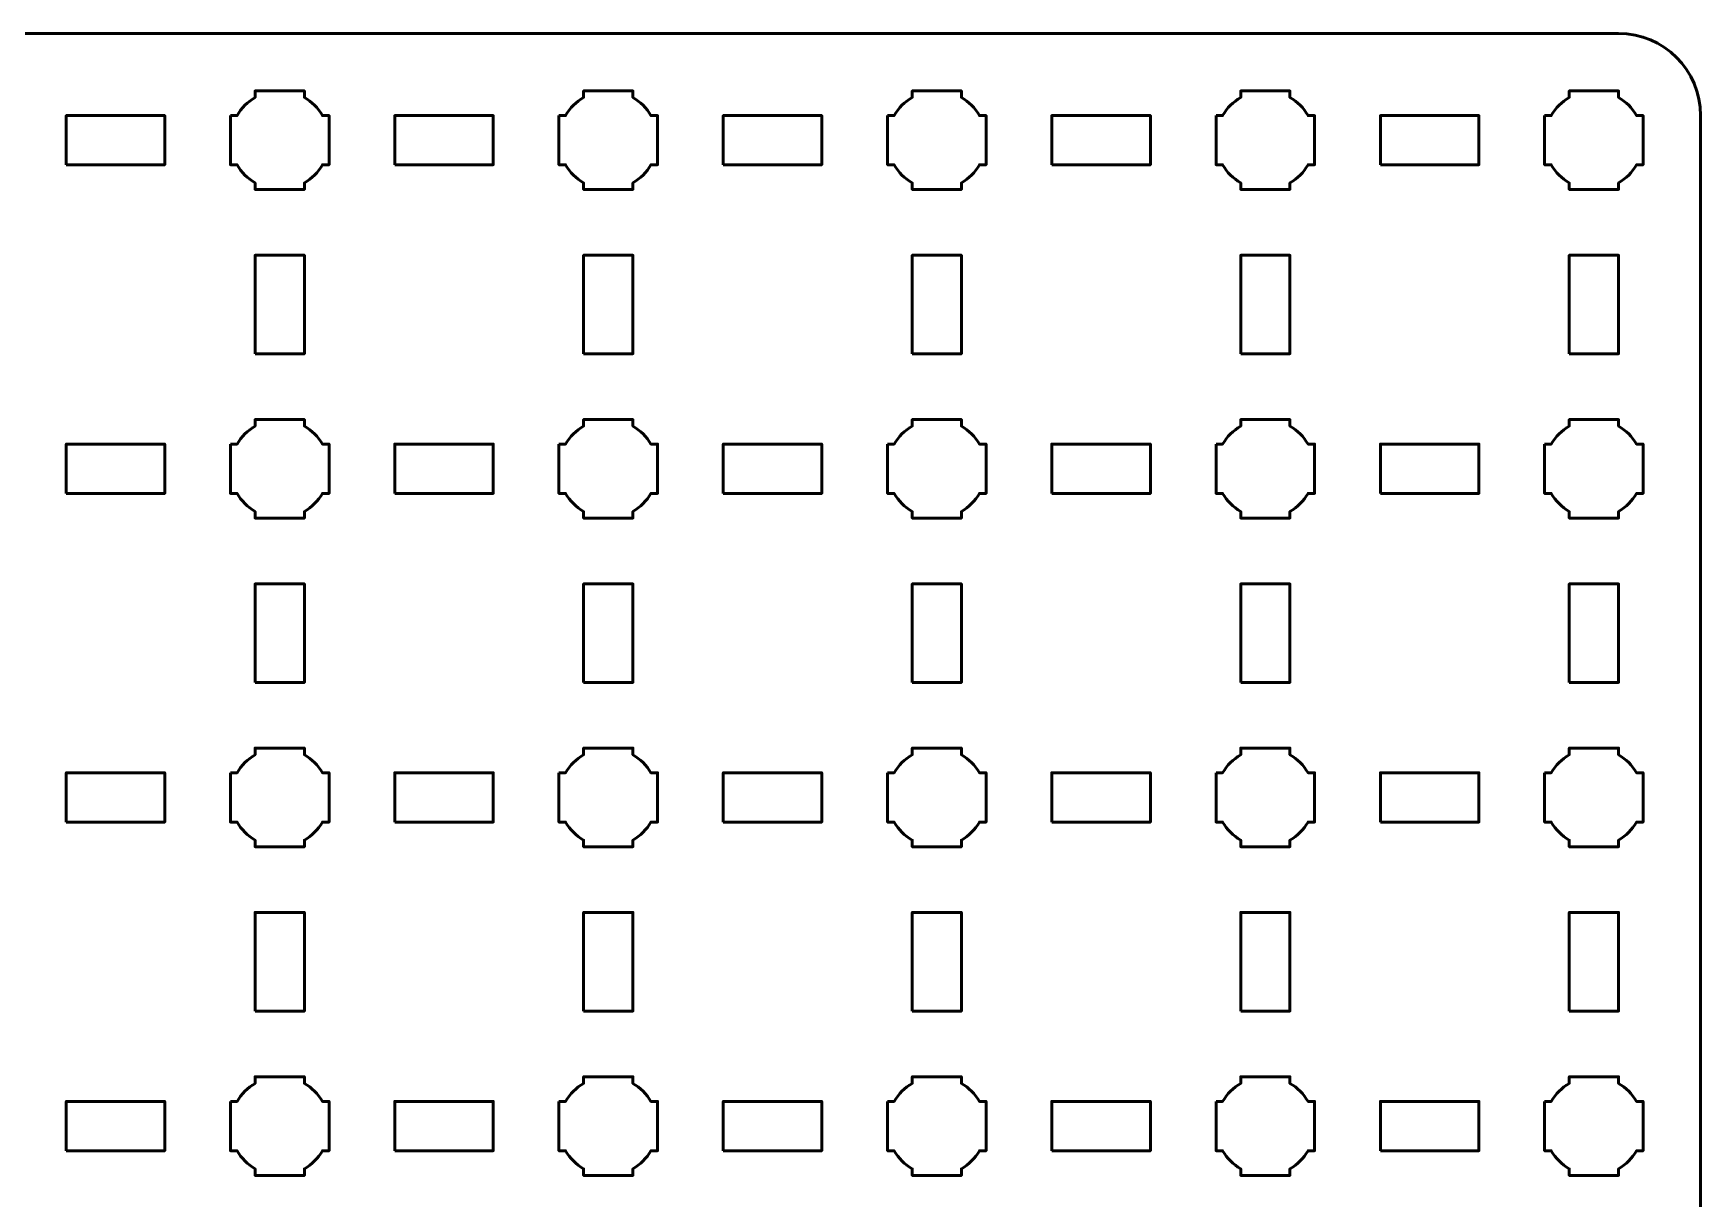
# Model space of a CAD drawing. Header units: centimetres. Extents: x -30.1 to 9.2, y -44.5 to 14.8.
# Drawn here: x -1 to 9.15, y 7.71 to 14.8 of the extents above; entities that cross this region are included whole.
import ezdxf

# ---------------------------------------------------------------- set-up
doc = ezdxf.new("R2010")
doc.units = ezdxf.units.CM
doc.header["$MEASUREMENT"] = 0
doc.layers.add('Layer 1', color=7, linetype='Continuous')

msp = doc.modelspace()

# ---------------------------------------------------------------- linework, layer by layer
at = {"layer": 'Layer 1', "color": 250, "lineweight": 53}
for points in [[(-0.8, 14), (-0.2, 14), (-0.2, 14.3), (-0.8, 14.3), (-0.8, 14)], [(1.2, 14), (1.8, 14), (1.8, 14.3), (1.2, 14.3), (1.2, 14)], [(3.2, 14), (3.8, 14), (3.8, 14.3), (3.2, 14.3), (3.2, 14)], [(5.2, 14), (5.8, 14), (5.8, 14.3), (5.2, 14.3), (5.2, 14)], [(7.2, 14), (7.8, 14), (7.8, 14.3), (7.2, 14.3), (7.2, 14)], [(0.35, 12.85), (0.65, 12.85), (0.65, 13.45), (0.35, 13.45), (0.35, 12.85)], [(2.35, 12.85), (2.65, 12.85), (2.65, 13.45), (2.35, 13.45), (2.35, 12.85)], [(4.35, 12.85), (4.65, 12.85), (4.65, 13.45), (4.35, 13.45), (4.35, 12.85)], [(6.35, 12.85), (6.65, 12.85), (6.65, 13.45), (6.35, 13.45), (6.35, 12.85)], [(8.35, 12.85), (8.65, 12.85), (8.65, 13.45), (8.35, 13.45), (8.35, 12.85)], [(-0.8, 12), (-0.2, 12), (-0.2, 12.3), (-0.8, 12.3), (-0.8, 12)], [(1.2, 12), (1.8, 12), (1.8, 12.3), (1.2, 12.3), (1.2, 12)], [(3.2, 12), (3.8, 12), (3.8, 12.3), (3.2, 12.3), (3.2, 12)], [(5.2, 12), (5.8, 12), (5.8, 12.3), (5.2, 12.3), (5.2, 12)], [(7.2, 12), (7.8, 12), (7.8, 12.3), (7.2, 12.3), (7.2, 12)], [(0.35, 10.85), (0.65, 10.85), (0.65, 11.45), (0.35, 11.45), (0.35, 10.85)], [(2.35, 10.85), (2.65, 10.85), (2.65, 11.45), (2.35, 11.45), (2.35, 10.85)], [(4.35, 10.85), (4.65, 10.85), (4.65, 11.45), (4.35, 11.45), (4.35, 10.85)], [(6.35, 10.85), (6.65, 10.85), (6.65, 11.45), (6.35, 11.45), (6.35, 10.85)], [(8.35, 10.85), (8.65, 10.85), (8.65, 11.45), (8.35, 11.45), (8.35, 10.85)], [(-0.8, 10), (-0.2, 10), (-0.2, 10.3), (-0.8, 10.3), (-0.8, 10)], [(1.2, 10), (1.8, 10), (1.8, 10.3), (1.2, 10.3), (1.2, 10)], [(3.2, 10), (3.8, 10), (3.8, 10.3), (3.2, 10.3), (3.2, 10)], [(5.2, 10), (5.8, 10), (5.8, 10.3), (5.2, 10.3), (5.2, 10)], [(7.2, 10), (7.8, 10), (7.8, 10.3), (7.2, 10.3), (7.2, 10)], [(0.35, 8.85), (0.65, 8.85), (0.65, 9.45), (0.35, 9.45), (0.35, 8.85)], [(2.35, 8.85), (2.65, 8.85), (2.65, 9.45), (2.35, 9.45), (2.35, 8.85)], [(4.35, 8.85), (4.65, 8.85), (4.65, 9.45), (4.35, 9.45), (4.35, 8.85)], [(6.35, 8.85), (6.65, 8.85), (6.65, 9.45), (6.35, 9.45), (6.35, 8.85)], [(8.35, 8.85), (8.65, 8.85), (8.65, 9.45), (8.35, 9.45), (8.35, 8.85)], [(-0.8, 8), (-0.2, 8), (-0.2, 8.3), (-0.8, 8.3), (-0.8, 8)], [(1.2, 8), (1.8, 8), (1.8, 8.3), (1.2, 8.3), (1.2, 8)], [(3.2, 8), (3.8, 8), (3.8, 8.3), (3.2, 8.3), (3.2, 8)], [(5.2, 8), (5.8, 8), (5.8, 8.3), (5.2, 8.3), (5.2, 8)], [(7.2, 8), (7.8, 8), (7.8, 8.3), (7.2, 8.3), (7.2, 8)]]:
    msp.add_lwpolyline(points, close=True, dxfattribs=at)
msp.add_open_spline([(-30.15, -44), (-30.15, -44), (-30.15, 14.3), (-30.15, 14.3), (-30.15, 14.3), (-30.15, 14.57609), (-29.92609, 14.8), (-29.65, 14.8), (-29.65, 14.8), (-29.65, 14.8), (8.65, 14.8), (8.65, 14.8), (8.65, 14.8), (8.92609, 14.8), (9.15, 14.57609), (9.15, 14.3), (9.15, 14.3), (9.15, 14.3), (9.15, -44), (9.15, -44), (9.15, -44), (9.15, -44.27609), (8.92609, -44.5), (8.65, -44.5), (8.65, -44.5), (8.65, -44.5), (-29.65, -44.5), (-29.65, -44.5), (-29.65, -44.5), (-29.92609, -44.5), (-30.15, -44.27609), (-30.15, -44)], degree=3, knots=[0, 0, 0, 0, 0.125, 0.125, 0.125, 0.125, 0.25, 0.25, 0.25, 0.25, 0.375, 0.375, 0.375, 0.375, 0.5, 0.5, 0.5, 0.5, 0.625, 0.625, 0.625, 0.625, 0.75, 0.75, 0.75, 0.75, 0.875, 0.875, 0.875, 0.875, 1, 1, 1, 1], dxfattribs=at)
at = {"layer": 'Layer 1', "lineweight": 53}
for points in [[(0.2, 14.3), (0.2, 14.3), (0.24015, 14.3), (0.24015, 14.3), (0.24015, 14.3), (0.2665, 14.34553), (0.30447, 14.3835), (0.35, 14.40985), (0.35, 14.40985), (0.35, 14.40985), (0.35, 14.45), (0.35, 14.45), (0.35, 14.45), (0.35, 14.45), (0.5, 14.45), (0.5, 14.45), (0.5, 14.45), (0.5, 14.45), (0.65, 14.45), (0.65, 14.45), (0.65, 14.45), (0.65, 14.45), (0.65, 14.40985), (0.65, 14.40985), (0.65, 14.40985), (0.69553, 14.3835), (0.7335, 14.34553), (0.75985, 14.3), (0.75985, 14.3), (0.75985, 14.3), (0.8, 14.3), (0.8, 14.3), (0.8, 14.3), (0.8, 14.3), (0.8, 14.15), (0.8, 14.15), (0.8, 14.15), (0.8, 14.15), (0.8, 14), (0.8, 14), (0.8, 14), (0.8, 14), (0.75985, 14), (0.75985, 14), (0.75985, 14), (0.7335, 13.95447), (0.69553, 13.9165), (0.65, 13.89015), (0.65, 13.89015), (0.65, 13.89015), (0.65, 13.85), (0.65, 13.85), (0.65, 13.85), (0.65, 13.85), (0.5, 13.85), (0.5, 13.85), (0.5, 13.85), (0.5, 13.85), (0.35, 13.85), (0.35, 13.85), (0.35, 13.85), (0.35, 13.85), (0.35, 13.89015), (0.35, 13.89015), (0.35, 13.89015), (0.30447, 13.9165), (0.2665, 13.95447), (0.24015, 14), (0.24015, 14), (0.24015, 14), (0.2, 14), (0.2, 14), (0.2, 14), (0.2, 14), (0.2, 14.15), (0.2, 14.15), (0.2, 14.15), (0.2, 14.15), (0.2, 14.3), (0.2, 14.3)], [(2.2, 14.3), (2.2, 14.3), (2.24015, 14.3), (2.24015, 14.3), (2.24015, 14.3), (2.2665, 14.34553), (2.30447, 14.3835), (2.35, 14.40985), (2.35, 14.40985), (2.35, 14.40985), (2.35, 14.45), (2.35, 14.45), (2.35, 14.45), (2.35, 14.45), (2.5, 14.45), (2.5, 14.45), (2.5, 14.45), (2.5, 14.45), (2.65, 14.45), (2.65, 14.45), (2.65, 14.45), (2.65, 14.45), (2.65, 14.40985), (2.65, 14.40985), (2.65, 14.40985), (2.69553, 14.3835), (2.7335, 14.34553), (2.75985, 14.3), (2.75985, 14.3), (2.75985, 14.3), (2.8, 14.3), (2.8, 14.3), (2.8, 14.3), (2.8, 14.3), (2.8, 14.15), (2.8, 14.15), (2.8, 14.15), (2.8, 14.15), (2.8, 14), (2.8, 14), (2.8, 14), (2.8, 14), (2.75985, 14), (2.75985, 14), (2.75985, 14), (2.7335, 13.95447), (2.69553, 13.9165), (2.65, 13.89015), (2.65, 13.89015), (2.65, 13.89015), (2.65, 13.85), (2.65, 13.85), (2.65, 13.85), (2.65, 13.85), (2.5, 13.85), (2.5, 13.85), (2.5, 13.85), (2.5, 13.85), (2.35, 13.85), (2.35, 13.85), (2.35, 13.85), (2.35, 13.85), (2.35, 13.89015), (2.35, 13.89015), (2.35, 13.89015), (2.30447, 13.9165), (2.2665, 13.95447), (2.24015, 14), (2.24015, 14), (2.24015, 14), (2.2, 14), (2.2, 14), (2.2, 14), (2.2, 14), (2.2, 14.15), (2.2, 14.15), (2.2, 14.15), (2.2, 14.15), (2.2, 14.3), (2.2, 14.3)], [(4.2, 14.3), (4.2, 14.3), (4.24015, 14.3), (4.24015, 14.3), (4.24015, 14.3), (4.2665, 14.34553), (4.30447, 14.3835), (4.35, 14.40985), (4.35, 14.40985), (4.35, 14.40985), (4.35, 14.45), (4.35, 14.45), (4.35, 14.45), (4.35, 14.45), (4.5, 14.45), (4.5, 14.45), (4.5, 14.45), (4.5, 14.45), (4.65, 14.45), (4.65, 14.45), (4.65, 14.45), (4.65, 14.45), (4.65, 14.40985), (4.65, 14.40985), (4.65, 14.40985), (4.69553, 14.3835), (4.7335, 14.34553), (4.75985, 14.3), (4.75985, 14.3), (4.75985, 14.3), (4.8, 14.3), (4.8, 14.3), (4.8, 14.3), (4.8, 14.3), (4.8, 14.15), (4.8, 14.15), (4.8, 14.15), (4.8, 14.15), (4.8, 14), (4.8, 14), (4.8, 14), (4.8, 14), (4.75985, 14), (4.75985, 14), (4.75985, 14), (4.7335, 13.95447), (4.69553, 13.9165), (4.65, 13.89015), (4.65, 13.89015), (4.65, 13.89015), (4.65, 13.85), (4.65, 13.85), (4.65, 13.85), (4.65, 13.85), (4.5, 13.85), (4.5, 13.85), (4.5, 13.85), (4.5, 13.85), (4.35, 13.85), (4.35, 13.85), (4.35, 13.85), (4.35, 13.85), (4.35, 13.89015), (4.35, 13.89015), (4.35, 13.89015), (4.30447, 13.9165), (4.2665, 13.95447), (4.24015, 14), (4.24015, 14), (4.24015, 14), (4.2, 14), (4.2, 14), (4.2, 14), (4.2, 14), (4.2, 14.15), (4.2, 14.15), (4.2, 14.15), (4.2, 14.15), (4.2, 14.3), (4.2, 14.3)], [(6.2, 14.3), (6.2, 14.3), (6.24015, 14.3), (6.24015, 14.3), (6.24015, 14.3), (6.2665, 14.34553), (6.30447, 14.3835), (6.35, 14.40985), (6.35, 14.40985), (6.35, 14.40985), (6.35, 14.45), (6.35, 14.45), (6.35, 14.45), (6.35, 14.45), (6.5, 14.45), (6.5, 14.45), (6.5, 14.45), (6.5, 14.45), (6.65, 14.45), (6.65, 14.45), (6.65, 14.45), (6.65, 14.45), (6.65, 14.40985), (6.65, 14.40985), (6.65, 14.40985), (6.69553, 14.3835), (6.7335, 14.34553), (6.75985, 14.3), (6.75985, 14.3), (6.75985, 14.3), (6.8, 14.3), (6.8, 14.3), (6.8, 14.3), (6.8, 14.3), (6.8, 14.15), (6.8, 14.15), (6.8, 14.15), (6.8, 14.15), (6.8, 14), (6.8, 14), (6.8, 14), (6.8, 14), (6.75985, 14), (6.75985, 14), (6.75985, 14), (6.7335, 13.95447), (6.69553, 13.9165), (6.65, 13.89015), (6.65, 13.89015), (6.65, 13.89015), (6.65, 13.85), (6.65, 13.85), (6.65, 13.85), (6.65, 13.85), (6.5, 13.85), (6.5, 13.85), (6.5, 13.85), (6.5, 13.85), (6.35, 13.85), (6.35, 13.85), (6.35, 13.85), (6.35, 13.85), (6.35, 13.89015), (6.35, 13.89015), (6.35, 13.89015), (6.30447, 13.9165), (6.2665, 13.95447), (6.24015, 14), (6.24015, 14), (6.24015, 14), (6.2, 14), (6.2, 14), (6.2, 14), (6.2, 14), (6.2, 14.15), (6.2, 14.15), (6.2, 14.15), (6.2, 14.15), (6.2, 14.3), (6.2, 14.3)], [(8.2, 14.3), (8.2, 14.3), (8.24015, 14.3), (8.24015, 14.3), (8.24015, 14.3), (8.2665, 14.34553), (8.30447, 14.3835), (8.35, 14.40985), (8.35, 14.40985), (8.35, 14.40985), (8.35, 14.45), (8.35, 14.45), (8.35, 14.45), (8.35, 14.45), (8.5, 14.45), (8.5, 14.45), (8.5, 14.45), (8.5, 14.45), (8.65, 14.45), (8.65, 14.45), (8.65, 14.45), (8.65, 14.45), (8.65, 14.40985), (8.65, 14.40985), (8.65, 14.40985), (8.69553, 14.3835), (8.7335, 14.34553), (8.75985, 14.3), (8.75985, 14.3), (8.75985, 14.3), (8.8, 14.3), (8.8, 14.3), (8.8, 14.3), (8.8, 14.3), (8.8, 14.15), (8.8, 14.15), (8.8, 14.15), (8.8, 14.15), (8.8, 14), (8.8, 14), (8.8, 14), (8.8, 14), (8.75985, 14), (8.75985, 14), (8.75985, 14), (8.7335, 13.95447), (8.69553, 13.9165), (8.65, 13.89015), (8.65, 13.89015), (8.65, 13.89015), (8.65, 13.85), (8.65, 13.85), (8.65, 13.85), (8.65, 13.85), (8.5, 13.85), (8.5, 13.85), (8.5, 13.85), (8.5, 13.85), (8.35, 13.85), (8.35, 13.85), (8.35, 13.85), (8.35, 13.85), (8.35, 13.89015), (8.35, 13.89015), (8.35, 13.89015), (8.30447, 13.9165), (8.2665, 13.95447), (8.24015, 14), (8.24015, 14), (8.24015, 14), (8.2, 14), (8.2, 14), (8.2, 14), (8.2, 14), (8.2, 14.15), (8.2, 14.15), (8.2, 14.15), (8.2, 14.15), (8.2, 14.3), (8.2, 14.3)], [(0.2, 12.3), (0.2, 12.3), (0.24015, 12.3), (0.24015, 12.3), (0.24015, 12.3), (0.2665, 12.34553), (0.30447, 12.3835), (0.35, 12.40985), (0.35, 12.40985), (0.35, 12.40985), (0.35, 12.45), (0.35, 12.45), (0.35, 12.45), (0.35, 12.45), (0.5, 12.45), (0.5, 12.45), (0.5, 12.45), (0.5, 12.45), (0.65, 12.45), (0.65, 12.45), (0.65, 12.45), (0.65, 12.45), (0.65, 12.40985), (0.65, 12.40985), (0.65, 12.40985), (0.69553, 12.3835), (0.7335, 12.34553), (0.75985, 12.3), (0.75985, 12.3), (0.75985, 12.3), (0.8, 12.3), (0.8, 12.3), (0.8, 12.3), (0.8, 12.3), (0.8, 12.15), (0.8, 12.15), (0.8, 12.15), (0.8, 12.15), (0.8, 12), (0.8, 12), (0.8, 12), (0.8, 12), (0.75985, 12), (0.75985, 12), (0.75985, 12), (0.7335, 11.95447), (0.69553, 11.9165), (0.65, 11.89015), (0.65, 11.89015), (0.65, 11.89015), (0.65, 11.85), (0.65, 11.85), (0.65, 11.85), (0.65, 11.85), (0.5, 11.85), (0.5, 11.85), (0.5, 11.85), (0.5, 11.85), (0.35, 11.85), (0.35, 11.85), (0.35, 11.85), (0.35, 11.85), (0.35, 11.89015), (0.35, 11.89015), (0.35, 11.89015), (0.30447, 11.9165), (0.2665, 11.95447), (0.24015, 12), (0.24015, 12), (0.24015, 12), (0.2, 12), (0.2, 12), (0.2, 12), (0.2, 12), (0.2, 12.15), (0.2, 12.15), (0.2, 12.15), (0.2, 12.15), (0.2, 12.3), (0.2, 12.3)], [(2.2, 12.3), (2.2, 12.3), (2.24015, 12.3), (2.24015, 12.3), (2.24015, 12.3), (2.2665, 12.34553), (2.30447, 12.3835), (2.35, 12.40985), (2.35, 12.40985), (2.35, 12.40985), (2.35, 12.45), (2.35, 12.45), (2.35, 12.45), (2.35, 12.45), (2.5, 12.45), (2.5, 12.45), (2.5, 12.45), (2.5, 12.45), (2.65, 12.45), (2.65, 12.45), (2.65, 12.45), (2.65, 12.45), (2.65, 12.40985), (2.65, 12.40985), (2.65, 12.40985), (2.69553, 12.3835), (2.7335, 12.34553), (2.75985, 12.3), (2.75985, 12.3), (2.75985, 12.3), (2.8, 12.3), (2.8, 12.3), (2.8, 12.3), (2.8, 12.3), (2.8, 12.15), (2.8, 12.15), (2.8, 12.15), (2.8, 12.15), (2.8, 12), (2.8, 12), (2.8, 12), (2.8, 12), (2.75985, 12), (2.75985, 12), (2.75985, 12), (2.7335, 11.95447), (2.69553, 11.9165), (2.65, 11.89015), (2.65, 11.89015), (2.65, 11.89015), (2.65, 11.85), (2.65, 11.85), (2.65, 11.85), (2.65, 11.85), (2.5, 11.85), (2.5, 11.85), (2.5, 11.85), (2.5, 11.85), (2.35, 11.85), (2.35, 11.85), (2.35, 11.85), (2.35, 11.85), (2.35, 11.89015), (2.35, 11.89015), (2.35, 11.89015), (2.30447, 11.9165), (2.2665, 11.95447), (2.24015, 12), (2.24015, 12), (2.24015, 12), (2.2, 12), (2.2, 12), (2.2, 12), (2.2, 12), (2.2, 12.15), (2.2, 12.15), (2.2, 12.15), (2.2, 12.15), (2.2, 12.3), (2.2, 12.3)], [(4.2, 12.3), (4.2, 12.3), (4.24015, 12.3), (4.24015, 12.3), (4.24015, 12.3), (4.2665, 12.34553), (4.30447, 12.3835), (4.35, 12.40985), (4.35, 12.40985), (4.35, 12.40985), (4.35, 12.45), (4.35, 12.45), (4.35, 12.45), (4.35, 12.45), (4.5, 12.45), (4.5, 12.45), (4.5, 12.45), (4.5, 12.45), (4.65, 12.45), (4.65, 12.45), (4.65, 12.45), (4.65, 12.45), (4.65, 12.40985), (4.65, 12.40985), (4.65, 12.40985), (4.69553, 12.3835), (4.7335, 12.34553), (4.75985, 12.3), (4.75985, 12.3), (4.75985, 12.3), (4.8, 12.3), (4.8, 12.3), (4.8, 12.3), (4.8, 12.3), (4.8, 12.15), (4.8, 12.15), (4.8, 12.15), (4.8, 12.15), (4.8, 12), (4.8, 12), (4.8, 12), (4.8, 12), (4.75985, 12), (4.75985, 12), (4.75985, 12), (4.7335, 11.95447), (4.69553, 11.9165), (4.65, 11.89015), (4.65, 11.89015), (4.65, 11.89015), (4.65, 11.85), (4.65, 11.85), (4.65, 11.85), (4.65, 11.85), (4.5, 11.85), (4.5, 11.85), (4.5, 11.85), (4.5, 11.85), (4.35, 11.85), (4.35, 11.85), (4.35, 11.85), (4.35, 11.85), (4.35, 11.89015), (4.35, 11.89015), (4.35, 11.89015), (4.30447, 11.9165), (4.2665, 11.95447), (4.24015, 12), (4.24015, 12), (4.24015, 12), (4.2, 12), (4.2, 12), (4.2, 12), (4.2, 12), (4.2, 12.15), (4.2, 12.15), (4.2, 12.15), (4.2, 12.15), (4.2, 12.3), (4.2, 12.3)], [(6.2, 12.3), (6.2, 12.3), (6.24015, 12.3), (6.24015, 12.3), (6.24015, 12.3), (6.2665, 12.34553), (6.30447, 12.3835), (6.35, 12.40985), (6.35, 12.40985), (6.35, 12.40985), (6.35, 12.45), (6.35, 12.45), (6.35, 12.45), (6.35, 12.45), (6.5, 12.45), (6.5, 12.45), (6.5, 12.45), (6.5, 12.45), (6.65, 12.45), (6.65, 12.45), (6.65, 12.45), (6.65, 12.45), (6.65, 12.40985), (6.65, 12.40985), (6.65, 12.40985), (6.69553, 12.3835), (6.7335, 12.34553), (6.75985, 12.3), (6.75985, 12.3), (6.75985, 12.3), (6.8, 12.3), (6.8, 12.3), (6.8, 12.3), (6.8, 12.3), (6.8, 12.15), (6.8, 12.15), (6.8, 12.15), (6.8, 12.15), (6.8, 12), (6.8, 12), (6.8, 12), (6.8, 12), (6.75985, 12), (6.75985, 12), (6.75985, 12), (6.7335, 11.95447), (6.69553, 11.9165), (6.65, 11.89015), (6.65, 11.89015), (6.65, 11.89015), (6.65, 11.85), (6.65, 11.85), (6.65, 11.85), (6.65, 11.85), (6.5, 11.85), (6.5, 11.85), (6.5, 11.85), (6.5, 11.85), (6.35, 11.85), (6.35, 11.85), (6.35, 11.85), (6.35, 11.85), (6.35, 11.89015), (6.35, 11.89015), (6.35, 11.89015), (6.30447, 11.9165), (6.2665, 11.95447), (6.24015, 12), (6.24015, 12), (6.24015, 12), (6.2, 12), (6.2, 12), (6.2, 12), (6.2, 12), (6.2, 12.15), (6.2, 12.15), (6.2, 12.15), (6.2, 12.15), (6.2, 12.3), (6.2, 12.3)], [(8.2, 12.3), (8.2, 12.3), (8.24015, 12.3), (8.24015, 12.3), (8.24015, 12.3), (8.2665, 12.34553), (8.30447, 12.3835), (8.35, 12.40985), (8.35, 12.40985), (8.35, 12.40985), (8.35, 12.45), (8.35, 12.45), (8.35, 12.45), (8.35, 12.45), (8.5, 12.45), (8.5, 12.45), (8.5, 12.45), (8.5, 12.45), (8.65, 12.45), (8.65, 12.45), (8.65, 12.45), (8.65, 12.45), (8.65, 12.40985), (8.65, 12.40985), (8.65, 12.40985), (8.69553, 12.3835), (8.7335, 12.34553), (8.75985, 12.3), (8.75985, 12.3), (8.75985, 12.3), (8.8, 12.3), (8.8, 12.3), (8.8, 12.3), (8.8, 12.3), (8.8, 12.15), (8.8, 12.15), (8.8, 12.15), (8.8, 12.15), (8.8, 12), (8.8, 12), (8.8, 12), (8.8, 12), (8.75985, 12), (8.75985, 12), (8.75985, 12), (8.7335, 11.95447), (8.69553, 11.9165), (8.65, 11.89015), (8.65, 11.89015), (8.65, 11.89015), (8.65, 11.85), (8.65, 11.85), (8.65, 11.85), (8.65, 11.85), (8.5, 11.85), (8.5, 11.85), (8.5, 11.85), (8.5, 11.85), (8.35, 11.85), (8.35, 11.85), (8.35, 11.85), (8.35, 11.85), (8.35, 11.89015), (8.35, 11.89015), (8.35, 11.89015), (8.30447, 11.9165), (8.2665, 11.95447), (8.24015, 12), (8.24015, 12), (8.24015, 12), (8.2, 12), (8.2, 12), (8.2, 12), (8.2, 12), (8.2, 12.15), (8.2, 12.15), (8.2, 12.15), (8.2, 12.15), (8.2, 12.3), (8.2, 12.3)], [(0.2, 10.3), (0.2, 10.3), (0.24015, 10.3), (0.24015, 10.3), (0.24015, 10.3), (0.2665, 10.34553), (0.30447, 10.3835), (0.35, 10.40985), (0.35, 10.40985), (0.35, 10.40985), (0.35, 10.45), (0.35, 10.45), (0.35, 10.45), (0.35, 10.45), (0.5, 10.45), (0.5, 10.45), (0.5, 10.45), (0.5, 10.45), (0.65, 10.45), (0.65, 10.45), (0.65, 10.45), (0.65, 10.45), (0.65, 10.40985), (0.65, 10.40985), (0.65, 10.40985), (0.69553, 10.3835), (0.7335, 10.34553), (0.75985, 10.3), (0.75985, 10.3), (0.75985, 10.3), (0.8, 10.3), (0.8, 10.3), (0.8, 10.3), (0.8, 10.3), (0.8, 10.15), (0.8, 10.15), (0.8, 10.15), (0.8, 10.15), (0.8, 10), (0.8, 10), (0.8, 10), (0.8, 10), (0.75985, 10), (0.75985, 10), (0.75985, 10), (0.7335, 9.95447), (0.69553, 9.9165), (0.65, 9.89015), (0.65, 9.89015), (0.65, 9.89015), (0.65, 9.85), (0.65, 9.85), (0.65, 9.85), (0.65, 9.85), (0.5, 9.85), (0.5, 9.85), (0.5, 9.85), (0.5, 9.85), (0.35, 9.85), (0.35, 9.85), (0.35, 9.85), (0.35, 9.85), (0.35, 9.89015), (0.35, 9.89015), (0.35, 9.89015), (0.30447, 9.9165), (0.2665, 9.95447), (0.24015, 10), (0.24015, 10), (0.24015, 10), (0.2, 10), (0.2, 10), (0.2, 10), (0.2, 10), (0.2, 10.15), (0.2, 10.15), (0.2, 10.15), (0.2, 10.15), (0.2, 10.3), (0.2, 10.3)], [(2.2, 10.3), (2.2, 10.3), (2.24015, 10.3), (2.24015, 10.3), (2.24015, 10.3), (2.2665, 10.34553), (2.30447, 10.3835), (2.35, 10.40985), (2.35, 10.40985), (2.35, 10.40985), (2.35, 10.45), (2.35, 10.45), (2.35, 10.45), (2.35, 10.45), (2.5, 10.45), (2.5, 10.45), (2.5, 10.45), (2.5, 10.45), (2.65, 10.45), (2.65, 10.45), (2.65, 10.45), (2.65, 10.45), (2.65, 10.40985), (2.65, 10.40985), (2.65, 10.40985), (2.69553, 10.3835), (2.7335, 10.34553), (2.75985, 10.3), (2.75985, 10.3), (2.75985, 10.3), (2.8, 10.3), (2.8, 10.3), (2.8, 10.3), (2.8, 10.3), (2.8, 10.15), (2.8, 10.15), (2.8, 10.15), (2.8, 10.15), (2.8, 10), (2.8, 10), (2.8, 10), (2.8, 10), (2.75985, 10), (2.75985, 10), (2.75985, 10), (2.7335, 9.95447), (2.69553, 9.9165), (2.65, 9.89015), (2.65, 9.89015), (2.65, 9.89015), (2.65, 9.85), (2.65, 9.85), (2.65, 9.85), (2.65, 9.85), (2.5, 9.85), (2.5, 9.85), (2.5, 9.85), (2.5, 9.85), (2.35, 9.85), (2.35, 9.85), (2.35, 9.85), (2.35, 9.85), (2.35, 9.89015), (2.35, 9.89015), (2.35, 9.89015), (2.30447, 9.9165), (2.2665, 9.95447), (2.24015, 10), (2.24015, 10), (2.24015, 10), (2.2, 10), (2.2, 10), (2.2, 10), (2.2, 10), (2.2, 10.15), (2.2, 10.15), (2.2, 10.15), (2.2, 10.15), (2.2, 10.3), (2.2, 10.3)], [(4.2, 10.3), (4.2, 10.3), (4.24015, 10.3), (4.24015, 10.3), (4.24015, 10.3), (4.2665, 10.34553), (4.30447, 10.3835), (4.35, 10.40985), (4.35, 10.40985), (4.35, 10.40985), (4.35, 10.45), (4.35, 10.45), (4.35, 10.45), (4.35, 10.45), (4.5, 10.45), (4.5, 10.45), (4.5, 10.45), (4.5, 10.45), (4.65, 10.45), (4.65, 10.45), (4.65, 10.45), (4.65, 10.45), (4.65, 10.40985), (4.65, 10.40985), (4.65, 10.40985), (4.69553, 10.3835), (4.7335, 10.34553), (4.75985, 10.3), (4.75985, 10.3), (4.75985, 10.3), (4.8, 10.3), (4.8, 10.3), (4.8, 10.3), (4.8, 10.3), (4.8, 10.15), (4.8, 10.15), (4.8, 10.15), (4.8, 10.15), (4.8, 10), (4.8, 10), (4.8, 10), (4.8, 10), (4.75985, 10), (4.75985, 10), (4.75985, 10), (4.7335, 9.95447), (4.69553, 9.9165), (4.65, 9.89015), (4.65, 9.89015), (4.65, 9.89015), (4.65, 9.85), (4.65, 9.85), (4.65, 9.85), (4.65, 9.85), (4.5, 9.85), (4.5, 9.85), (4.5, 9.85), (4.5, 9.85), (4.35, 9.85), (4.35, 9.85), (4.35, 9.85), (4.35, 9.85), (4.35, 9.89015), (4.35, 9.89015), (4.35, 9.89015), (4.30447, 9.9165), (4.2665, 9.95447), (4.24015, 10), (4.24015, 10), (4.24015, 10), (4.2, 10), (4.2, 10), (4.2, 10), (4.2, 10), (4.2, 10.15), (4.2, 10.15), (4.2, 10.15), (4.2, 10.15), (4.2, 10.3), (4.2, 10.3)], [(6.2, 10.3), (6.2, 10.3), (6.24015, 10.3), (6.24015, 10.3), (6.24015, 10.3), (6.2665, 10.34553), (6.30447, 10.3835), (6.35, 10.40985), (6.35, 10.40985), (6.35, 10.40985), (6.35, 10.45), (6.35, 10.45), (6.35, 10.45), (6.35, 10.45), (6.5, 10.45), (6.5, 10.45), (6.5, 10.45), (6.5, 10.45), (6.65, 10.45), (6.65, 10.45), (6.65, 10.45), (6.65, 10.45), (6.65, 10.40985), (6.65, 10.40985), (6.65, 10.40985), (6.69553, 10.3835), (6.7335, 10.34553), (6.75985, 10.3), (6.75985, 10.3), (6.75985, 10.3), (6.8, 10.3), (6.8, 10.3), (6.8, 10.3), (6.8, 10.3), (6.8, 10.15), (6.8, 10.15), (6.8, 10.15), (6.8, 10.15), (6.8, 10), (6.8, 10), (6.8, 10), (6.8, 10), (6.75985, 10), (6.75985, 10), (6.75985, 10), (6.7335, 9.95447), (6.69553, 9.9165), (6.65, 9.89015), (6.65, 9.89015), (6.65, 9.89015), (6.65, 9.85), (6.65, 9.85), (6.65, 9.85), (6.65, 9.85), (6.5, 9.85), (6.5, 9.85), (6.5, 9.85), (6.5, 9.85), (6.35, 9.85), (6.35, 9.85), (6.35, 9.85), (6.35, 9.85), (6.35, 9.89015), (6.35, 9.89015), (6.35, 9.89015), (6.30447, 9.9165), (6.2665, 9.95447), (6.24015, 10), (6.24015, 10), (6.24015, 10), (6.2, 10), (6.2, 10), (6.2, 10), (6.2, 10), (6.2, 10.15), (6.2, 10.15), (6.2, 10.15), (6.2, 10.15), (6.2, 10.3), (6.2, 10.3)], [(8.2, 10.3), (8.2, 10.3), (8.24015, 10.3), (8.24015, 10.3), (8.24015, 10.3), (8.2665, 10.34553), (8.30447, 10.3835), (8.35, 10.40985), (8.35, 10.40985), (8.35, 10.40985), (8.35, 10.45), (8.35, 10.45), (8.35, 10.45), (8.35, 10.45), (8.5, 10.45), (8.5, 10.45), (8.5, 10.45), (8.5, 10.45), (8.65, 10.45), (8.65, 10.45), (8.65, 10.45), (8.65, 10.45), (8.65, 10.40985), (8.65, 10.40985), (8.65, 10.40985), (8.69553, 10.3835), (8.7335, 10.34553), (8.75985, 10.3), (8.75985, 10.3), (8.75985, 10.3), (8.8, 10.3), (8.8, 10.3), (8.8, 10.3), (8.8, 10.3), (8.8, 10.15), (8.8, 10.15), (8.8, 10.15), (8.8, 10.15), (8.8, 10), (8.8, 10), (8.8, 10), (8.8, 10), (8.75985, 10), (8.75985, 10), (8.75985, 10), (8.7335, 9.95447), (8.69553, 9.9165), (8.65, 9.89015), (8.65, 9.89015), (8.65, 9.89015), (8.65, 9.85), (8.65, 9.85), (8.65, 9.85), (8.65, 9.85), (8.5, 9.85), (8.5, 9.85), (8.5, 9.85), (8.5, 9.85), (8.35, 9.85), (8.35, 9.85), (8.35, 9.85), (8.35, 9.85), (8.35, 9.89015), (8.35, 9.89015), (8.35, 9.89015), (8.30447, 9.9165), (8.2665, 9.95447), (8.24015, 10), (8.24015, 10), (8.24015, 10), (8.2, 10), (8.2, 10), (8.2, 10), (8.2, 10), (8.2, 10.15), (8.2, 10.15), (8.2, 10.15), (8.2, 10.15), (8.2, 10.3), (8.2, 10.3)], [(0.2, 8.3), (0.2, 8.3), (0.24015, 8.3), (0.24015, 8.3), (0.24015, 8.3), (0.2665, 8.34553), (0.30447, 8.3835), (0.35, 8.40985), (0.35, 8.40985), (0.35, 8.40985), (0.35, 8.45), (0.35, 8.45), (0.35, 8.45), (0.35, 8.45), (0.5, 8.45), (0.5, 8.45), (0.5, 8.45), (0.5, 8.45), (0.65, 8.45), (0.65, 8.45), (0.65, 8.45), (0.65, 8.45), (0.65, 8.40985), (0.65, 8.40985), (0.65, 8.40985), (0.69553, 8.3835), (0.7335, 8.34553), (0.75985, 8.3), (0.75985, 8.3), (0.75985, 8.3), (0.8, 8.3), (0.8, 8.3), (0.8, 8.3), (0.8, 8.3), (0.8, 8.15), (0.8, 8.15), (0.8, 8.15), (0.8, 8.15), (0.8, 8), (0.8, 8), (0.8, 8), (0.8, 8), (0.75985, 8), (0.75985, 8), (0.75985, 8), (0.7335, 7.95447), (0.69553, 7.9165), (0.65, 7.89015), (0.65, 7.89015), (0.65, 7.89015), (0.65, 7.85), (0.65, 7.85), (0.65, 7.85), (0.65, 7.85), (0.5, 7.85), (0.5, 7.85), (0.5, 7.85), (0.5, 7.85), (0.35, 7.85), (0.35, 7.85), (0.35, 7.85), (0.35, 7.85), (0.35, 7.89015), (0.35, 7.89015), (0.35, 7.89015), (0.30447, 7.9165), (0.2665, 7.95447), (0.24015, 8), (0.24015, 8), (0.24015, 8), (0.2, 8), (0.2, 8), (0.2, 8), (0.2, 8), (0.2, 8.15), (0.2, 8.15), (0.2, 8.15), (0.2, 8.15), (0.2, 8.3), (0.2, 8.3)], [(2.2, 8.3), (2.2, 8.3), (2.24015, 8.3), (2.24015, 8.3), (2.24015, 8.3), (2.2665, 8.34553), (2.30447, 8.3835), (2.35, 8.40985), (2.35, 8.40985), (2.35, 8.40985), (2.35, 8.45), (2.35, 8.45), (2.35, 8.45), (2.35, 8.45), (2.5, 8.45), (2.5, 8.45), (2.5, 8.45), (2.5, 8.45), (2.65, 8.45), (2.65, 8.45), (2.65, 8.45), (2.65, 8.45), (2.65, 8.40985), (2.65, 8.40985), (2.65, 8.40985), (2.69553, 8.3835), (2.7335, 8.34553), (2.75985, 8.3), (2.75985, 8.3), (2.75985, 8.3), (2.8, 8.3), (2.8, 8.3), (2.8, 8.3), (2.8, 8.3), (2.8, 8.15), (2.8, 8.15), (2.8, 8.15), (2.8, 8.15), (2.8, 8), (2.8, 8), (2.8, 8), (2.8, 8), (2.75985, 8), (2.75985, 8), (2.75985, 8), (2.7335, 7.95447), (2.69553, 7.9165), (2.65, 7.89015), (2.65, 7.89015), (2.65, 7.89015), (2.65, 7.85), (2.65, 7.85), (2.65, 7.85), (2.65, 7.85), (2.5, 7.85), (2.5, 7.85), (2.5, 7.85), (2.5, 7.85), (2.35, 7.85), (2.35, 7.85), (2.35, 7.85), (2.35, 7.85), (2.35, 7.89015), (2.35, 7.89015), (2.35, 7.89015), (2.30447, 7.9165), (2.2665, 7.95447), (2.24015, 8), (2.24015, 8), (2.24015, 8), (2.2, 8), (2.2, 8), (2.2, 8), (2.2, 8), (2.2, 8.15), (2.2, 8.15), (2.2, 8.15), (2.2, 8.15), (2.2, 8.3), (2.2, 8.3)], [(4.2, 8.3), (4.2, 8.3), (4.24015, 8.3), (4.24015, 8.3), (4.24015, 8.3), (4.2665, 8.34553), (4.30447, 8.3835), (4.35, 8.40985), (4.35, 8.40985), (4.35, 8.40985), (4.35, 8.45), (4.35, 8.45), (4.35, 8.45), (4.35, 8.45), (4.5, 8.45), (4.5, 8.45), (4.5, 8.45), (4.5, 8.45), (4.65, 8.45), (4.65, 8.45), (4.65, 8.45), (4.65, 8.45), (4.65, 8.40985), (4.65, 8.40985), (4.65, 8.40985), (4.69553, 8.3835), (4.7335, 8.34553), (4.75985, 8.3), (4.75985, 8.3), (4.75985, 8.3), (4.8, 8.3), (4.8, 8.3), (4.8, 8.3), (4.8, 8.3), (4.8, 8.15), (4.8, 8.15), (4.8, 8.15), (4.8, 8.15), (4.8, 8), (4.8, 8), (4.8, 8), (4.8, 8), (4.75985, 8), (4.75985, 8), (4.75985, 8), (4.7335, 7.95447), (4.69553, 7.9165), (4.65, 7.89015), (4.65, 7.89015), (4.65, 7.89015), (4.65, 7.85), (4.65, 7.85), (4.65, 7.85), (4.65, 7.85), (4.5, 7.85), (4.5, 7.85), (4.5, 7.85), (4.5, 7.85), (4.35, 7.85), (4.35, 7.85), (4.35, 7.85), (4.35, 7.85), (4.35, 7.89015), (4.35, 7.89015), (4.35, 7.89015), (4.30447, 7.9165), (4.2665, 7.95447), (4.24015, 8), (4.24015, 8), (4.24015, 8), (4.2, 8), (4.2, 8), (4.2, 8), (4.2, 8), (4.2, 8.15), (4.2, 8.15), (4.2, 8.15), (4.2, 8.15), (4.2, 8.3), (4.2, 8.3)], [(6.2, 8.3), (6.2, 8.3), (6.24015, 8.3), (6.24015, 8.3), (6.24015, 8.3), (6.2665, 8.34553), (6.30447, 8.3835), (6.35, 8.40985), (6.35, 8.40985), (6.35, 8.40985), (6.35, 8.45), (6.35, 8.45), (6.35, 8.45), (6.35, 8.45), (6.5, 8.45), (6.5, 8.45), (6.5, 8.45), (6.5, 8.45), (6.65, 8.45), (6.65, 8.45), (6.65, 8.45), (6.65, 8.45), (6.65, 8.40985), (6.65, 8.40985), (6.65, 8.40985), (6.69553, 8.3835), (6.7335, 8.34553), (6.75985, 8.3), (6.75985, 8.3), (6.75985, 8.3), (6.8, 8.3), (6.8, 8.3), (6.8, 8.3), (6.8, 8.3), (6.8, 8.15), (6.8, 8.15), (6.8, 8.15), (6.8, 8.15), (6.8, 8), (6.8, 8), (6.8, 8), (6.8, 8), (6.75985, 8), (6.75985, 8), (6.75985, 8), (6.7335, 7.95447), (6.69553, 7.9165), (6.65, 7.89015), (6.65, 7.89015), (6.65, 7.89015), (6.65, 7.85), (6.65, 7.85), (6.65, 7.85), (6.65, 7.85), (6.5, 7.85), (6.5, 7.85), (6.5, 7.85), (6.5, 7.85), (6.35, 7.85), (6.35, 7.85), (6.35, 7.85), (6.35, 7.85), (6.35, 7.89015), (6.35, 7.89015), (6.35, 7.89015), (6.30447, 7.9165), (6.2665, 7.95447), (6.24015, 8), (6.24015, 8), (6.24015, 8), (6.2, 8), (6.2, 8), (6.2, 8), (6.2, 8), (6.2, 8.15), (6.2, 8.15), (6.2, 8.15), (6.2, 8.15), (6.2, 8.3), (6.2, 8.3)], [(8.2, 8.3), (8.2, 8.3), (8.24015, 8.3), (8.24015, 8.3), (8.24015, 8.3), (8.2665, 8.34553), (8.30447, 8.3835), (8.35, 8.40985), (8.35, 8.40985), (8.35, 8.40985), (8.35, 8.45), (8.35, 8.45), (8.35, 8.45), (8.35, 8.45), (8.5, 8.45), (8.5, 8.45), (8.5, 8.45), (8.5, 8.45), (8.65, 8.45), (8.65, 8.45), (8.65, 8.45), (8.65, 8.45), (8.65, 8.40985), (8.65, 8.40985), (8.65, 8.40985), (8.69553, 8.3835), (8.7335, 8.34553), (8.75985, 8.3), (8.75985, 8.3), (8.75985, 8.3), (8.8, 8.3), (8.8, 8.3), (8.8, 8.3), (8.8, 8.3), (8.8, 8.15), (8.8, 8.15), (8.8, 8.15), (8.8, 8.15), (8.8, 8), (8.8, 8), (8.8, 8), (8.8, 8), (8.75985, 8), (8.75985, 8), (8.75985, 8), (8.7335, 7.95447), (8.69553, 7.9165), (8.65, 7.89015), (8.65, 7.89015), (8.65, 7.89015), (8.65, 7.85), (8.65, 7.85), (8.65, 7.85), (8.65, 7.85), (8.5, 7.85), (8.5, 7.85), (8.5, 7.85), (8.5, 7.85), (8.35, 7.85), (8.35, 7.85), (8.35, 7.85), (8.35, 7.85), (8.35, 7.89015), (8.35, 7.89015), (8.35, 7.89015), (8.30447, 7.9165), (8.2665, 7.95447), (8.24015, 8), (8.24015, 8), (8.24015, 8), (8.2, 8), (8.2, 8), (8.2, 8), (8.2, 8), (8.2, 8.15), (8.2, 8.15), (8.2, 8.15), (8.2, 8.15), (8.2, 8.3), (8.2, 8.3)]]:
    msp.add_open_spline(points, degree=3, knots=[0, 0, 0, 0, 0.05, 0.05, 0.05, 0.05, 0.1, 0.1, 0.1, 0.1, 0.15, 0.15, 0.15, 0.15, 0.2, 0.2, 0.2, 0.2, 0.25, 0.25, 0.25, 0.25, 0.3, 0.3, 0.3, 0.3, 0.35, 0.35, 0.35, 0.35, 0.4, 0.4, 0.4, 0.4, 0.45, 0.45, 0.45, 0.45, 0.5, 0.5, 0.5, 0.5, 0.55, 0.55, 0.55, 0.55, 0.6, 0.6, 0.6, 0.6, 0.65, 0.65, 0.65, 0.65, 0.7, 0.7, 0.7, 0.7, 0.75, 0.75, 0.75, 0.75, 0.8, 0.8, 0.8, 0.8, 0.85, 0.85, 0.85, 0.85, 0.9, 0.9, 0.9, 0.9, 0.95, 0.95, 0.95, 0.95, 1, 1, 1, 1], dxfattribs=at)

doc.saveas('drawing.dxf')
